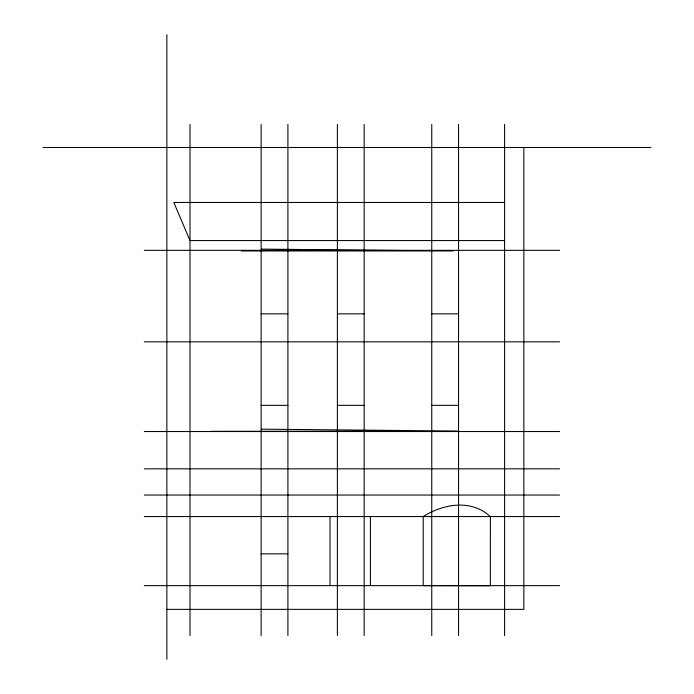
<?xml version="1.0" encoding="UTF-8"?>
<svg xmlns="http://www.w3.org/2000/svg" width="694" height="694" viewBox="0 0 694 694"><rect width="100%" height="100%" fill="white"/><g stroke="black" fill="none" stroke-linecap="round" stroke-linejoin="round"><path stroke-width="1.04" d="M210.941 431.33L457.771 431.026L261.274 429.161M43.115 147.501L650.885 147.501M504.59 202.475L173.821 202.475L190.009 240.566L504.59 240.566M144.3 250.334L559.546 250.334M241.434 250.968L453.061 250.968L261.517 249.103M261.126 313.844L287.906 313.844M337.388 313.844L364.168 313.844M431.763 313.844L458.543 313.844M144.3 341.83L559.546 341.83M261.126 405.339L287.906 405.339M337.388 405.339L364.168 405.339M431.763 405.339L458.543 405.339M144.3 431.538L559.546 431.538M144.3 468.832L559.546 468.832M144.3 495.048L559.546 495.048M144.3 516.553L559.546 516.553M261.126 553.838L287.906 553.838M144.3 585.632L559.546 585.632M166.864 609.367L523.857 609.367L523.857 147.501M504.59 124.486L504.59 635.504M458.543 124.486L458.543 635.504M431.763 124.486L431.763 635.504M370.405 516.553L370.405 585.632M364.168 124.486L364.168 635.504M337.388 124.486L337.388 635.504M330.014 516.553L330.014 585.632M287.906 124.486L287.906 635.504M261.126 124.486L261.126 635.504M190.009 124.486L190.009 635.504M166.864 34.7L166.864 659.3M490.372 516.553L490.346 585.753L423.21 585.632L423.21 516.553C443.605 503.827 470.862 498.908 490.372 516.553"/></g></svg>
